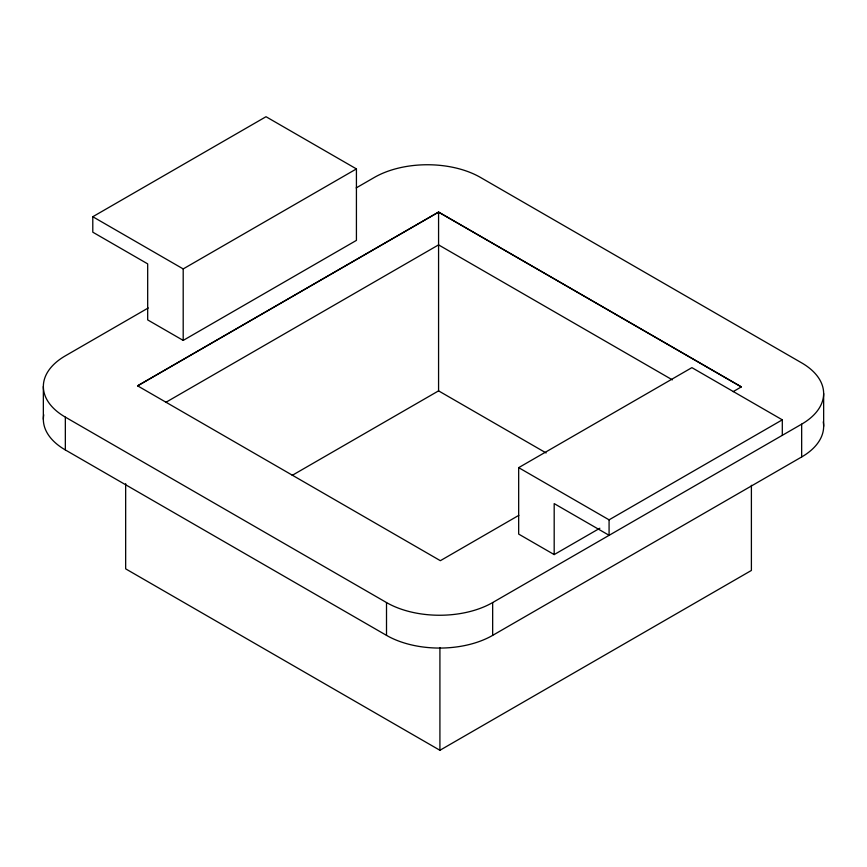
<?xml version="1.0" encoding="UTF-8"?>
<svg xmlns="http://www.w3.org/2000/svg" width="867" height="867" viewBox="0 0 867 867"><rect width="100%" height="100%" fill="white"/><g stroke="black" fill="none" stroke-linecap="round" stroke-linejoin="round"><path stroke-width="1.3" d="M43.35 386.487L43.35 419.292M823.65 426.326L823.65 393.51M92.791 216.728L266.017 116.72L356.424 168.913L356.424 240.387L183.197 340.406L147.683 319.901L147.683 263.871L92.791 232.183L92.791 216.728L183.197 268.922L356.424 168.913M148.268 307.958L65.339 355.838A75.061 43.339 0 0 0 65.339 417.125L65.339 449.94L386.509 635.37A75.061 43.339 0 0 0 492.662 635.37L801.661 456.963A75.061 43.339 0 0 0 823.249 421.85M356.164 187.933L374.338 177.442A75.061 43.339 0 0 1 480.491 177.442L801.661 362.872A75.061 43.339 0 0 1 801.661 424.158L801.661 456.963M741.339 386.92L438.572 212.112L137.593 385.837L438.572 212.068L741.339 386.877L733.146 391.656M165.695 402.418L438.572 244.884L672.369 379.865M292.179 475.376L438.572 390.865L546.112 452.953M599.834 528.241L554.186 554.587L518.672 534.083L518.672 467.649L691.899 367.641L782.305 419.834L782.305 435.277M518.824 515.345L440.36 560.689L137.593 385.837M518.672 467.649L609.078 519.842L782.305 419.834M65.339 417.125L386.509 602.554A75.061 43.339 0 0 0 492.662 602.554L801.661 424.158M125.661 483.688L125.661 568.85L439.916 750.28L751.396 570.453L751.396 485.292M609.078 519.842L609.078 535.297L554.186 503.608L554.186 554.587M492.662 602.554L492.662 635.37M439.916 647.551L439.916 750.28M438.572 212.068L438.572 390.865M386.509 602.554L386.509 635.37M183.197 268.922L183.197 340.406M65.339 449.94A75.061 43.339 0 0 1 43.751 414.816"/></g></svg>
